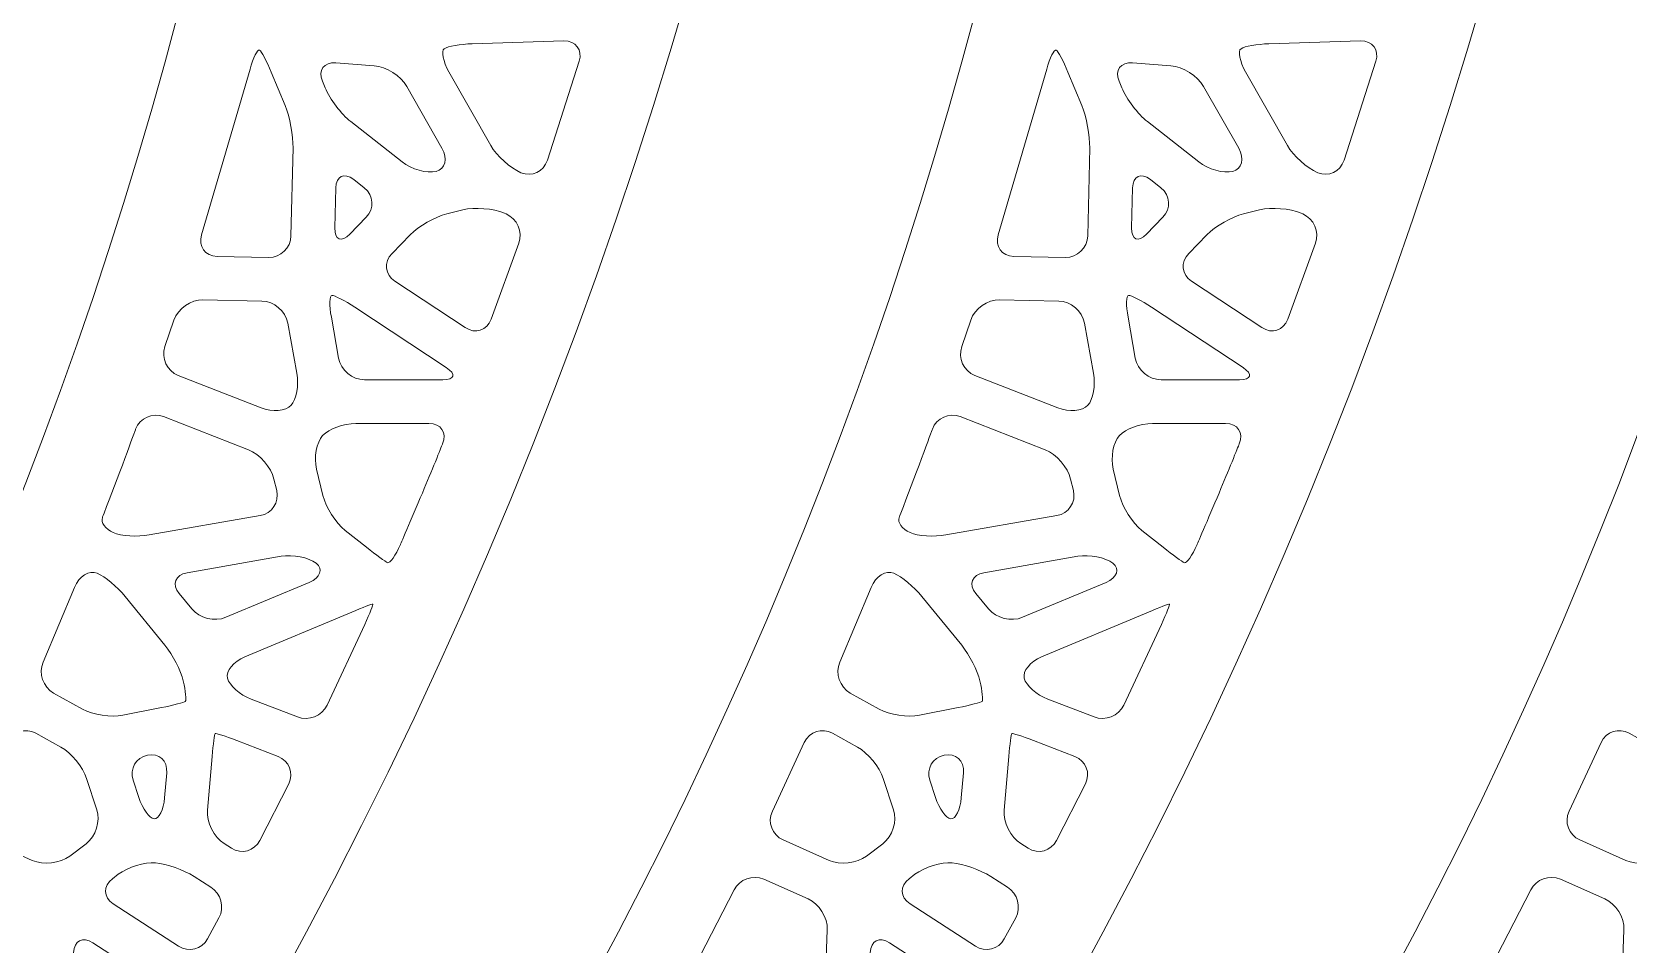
# Model space of a CAD drawing. Header units: inches. Extents: x 8 to 818, y -635 to -10.
# Drawn here: x 501.2 to 604.1, y -298 to -239.2 of the extents above; entities that cross this region are included whole.
import ezdxf

# ---------------------------------------------------------------- set-up
doc = ezdxf.new("R2010")
doc.units = ezdxf.units.IN
doc.header["$MEASUREMENT"] = 0
doc.layers.add('Calque 1', color=7, linetype='Continuous')

# ---------------------------------------------------------------- blocks, each defined once
blk = doc.blocks.new('block 2')
at = {"layer": 'Calque 1', "color": 179, "lineweight": 5, "true_color": 0x262425}
blk.add_open_spline([(715.86, -64), (715.86, -64), (726.82, -66.29), (726.82, -66.29), (727.36, -66.4), (727.7, -66.93), (727.59, -67.48), (727.59, -67.48), (727.39, -68.45), (727.39, -68.45), (727.27, -68.99), (726.74, -69.34), (726.2, -69.23), (726.2, -69.23), (717.2, -67.34), (717.2, -67.34), (769.2, -199.6), (711.01, -353.81), (579.16, -418.55), (579.16, -418.55), (584.06, -419.58), (584.06, -419.58), (584.61, -419.69), (584.95, -420.22), (584.84, -420.76), (584.84, -420.76), (584.63, -421.74), (584.63, -421.74), (584.52, -422.28), (583.99, -422.63), (583.45, -422.51), (583.45, -422.51), (574.72, -420.69), (574.72, -420.69), (571.92, -422), (569.1, -423.28), (566.24, -424.51), (562.3, -426.21), (560.36, -430.67), (561.85, -434.69), (561.85, -434.69), (561.9, -434.84), (561.9, -434.84), (563.44, -439), (568.05, -441.15), (572.21, -439.61), (738.97, -377.87), (817.84, -186.1), (744.29, -23.11), (739.77, -12.97), (726.88, -9.8), (716.32, -15.85), (716.32, -15.85), (716.32, -15.85), (716.32, -15.85), (705.75, -21.91), (701.37, -33.6), (705.82, -42.17), (709.52, -49.36), (712.86, -56.64), (715.86, -64)], degree=3, knots=[0, 0, 0, 0, 1, 1, 1, 2, 2, 2, 3, 3, 3, 4, 4, 4, 5, 5, 5, 6, 6, 6, 7, 7, 7, 8, 8, 8, 9, 9, 9, 10, 10, 10, 11, 11, 11, 12, 12, 12, 13, 13, 13, 14, 14, 14, 15, 15, 15, 16, 16, 16, 17, 17, 17, 18, 18, 18, 19, 19, 19, 20, 20, 20, 20], dxfattribs=at)
blk = doc.blocks.new('block 3')
at = {"layer": 'Calque 1', "color": 179, "lineweight": 5, "true_color": 0x262425}
blk.add_open_spline([(659.05, -64), (659.05, -64), (670, -66.29), (670, -66.29), (670.54, -66.4), (670.89, -66.93), (670.77, -67.48), (670.77, -67.48), (670.57, -68.45), (670.57, -68.45), (670.46, -68.99), (669.93, -69.34), (669.38, -69.23), (669.38, -69.23), (660.39, -67.34), (660.39, -67.34), (712.38, -199.6), (654.19, -353.81), (522.35, -418.55), (522.35, -418.55), (527.25, -419.58), (527.25, -419.58), (527.79, -419.69), (528.13, -420.22), (528.02, -420.76), (528.02, -420.76), (527.82, -421.74), (527.82, -421.74), (527.7, -422.28), (527.17, -422.63), (526.63, -422.51), (526.63, -422.51), (517.9, -420.69), (517.9, -420.69), (515.1, -422), (512.28, -423.28), (509.42, -424.51), (505.49, -426.21), (503.55, -430.67), (505.03, -434.69), (505.03, -434.69), (505.09, -434.84), (505.09, -434.84), (506.62, -439), (511.23, -441.15), (515.39, -439.61), (682.15, -377.87), (761.02, -186.1), (687.47, -23.11), (682.95, -12.97), (670.06, -9.8), (659.51, -15.85), (659.51, -15.85), (659.51, -15.85), (659.51, -15.85), (648.93, -21.91), (644.56, -33.6), (649, -42.17), (652.7, -49.36), (656.04, -56.64), (659.05, -64)], degree=3, knots=[0, 0, 0, 0, 1, 1, 1, 2, 2, 2, 3, 3, 3, 4, 4, 4, 5, 5, 5, 6, 6, 6, 7, 7, 7, 8, 8, 8, 9, 9, 9, 10, 10, 10, 11, 11, 11, 12, 12, 12, 13, 13, 13, 14, 14, 14, 15, 15, 15, 16, 16, 16, 17, 17, 17, 18, 18, 18, 19, 19, 19, 20, 20, 20, 20], dxfattribs=at)
blk = doc.blocks.new('block 4')
at = {"layer": 'Calque 1', "color": 179, "lineweight": 5, "true_color": 0x262425}
for points, knots in [([(602.23, -64), (602.23, -64), (613.18, -66.29), (613.18, -66.29), (613.72, -66.4), (614.07, -66.93), (613.96, -67.48), (613.96, -67.48), (613.75, -68.45), (613.75, -68.45), (613.64, -68.99), (613.11, -69.34), (612.57, -69.23), (612.57, -69.23), (603.57, -67.34), (603.57, -67.34), (655.56, -199.6), (597.38, -353.81), (465.53, -418.55), (465.53, -418.55), (470.43, -419.58), (470.43, -419.58), (470.97, -419.69), (471.32, -420.22), (471.2, -420.76), (471.2, -420.76), (471, -421.74), (471, -421.74), (470.89, -422.28), (470.36, -422.63), (469.82, -422.51), (469.82, -422.51), (461.08, -420.69), (461.08, -420.69), (458.29, -422), (455.46, -423.28), (452.6, -424.51), (448.67, -426.21), (446.73, -430.67), (448.21, -434.69), (448.21, -434.69), (448.27, -434.84), (448.27, -434.84), (449.8, -439), (454.42, -441.15), (458.57, -439.61), (625.34, -377.87), (704.2, -186.1), (630.65, -23.11), (626.13, -12.97), (613.24, -9.8), (602.69, -15.85), (602.69, -15.85), (602.69, -15.85), (602.69, -15.85), (592.11, -21.91), (587.74, -33.6), (592.19, -42.17), (595.88, -49.36), (599.22, -56.64), (602.23, -64)], [0, 0, 0, 0, 1, 1, 1, 2, 2, 2, 3, 3, 3, 4, 4, 4, 5, 5, 5, 6, 6, 6, 7, 7, 7, 8, 8, 8, 9, 9, 9, 10, 10, 10, 11, 11, 11, 12, 12, 12, 13, 13, 13, 14, 14, 14, 15, 15, 15, 16, 16, 16, 17, 17, 17, 18, 18, 18, 19, 19, 19, 20, 20, 20, 20]), ([(605.73, -285.3), (606.4, -285.67), (607.16, -286.58), (607.4, -287.32), (607.4, -287.32), (608.06, -289.34), (608.06, -289.34), (608.3, -290.08), (607.99, -291.06), (607.37, -291.53), (607.37, -291.53), (606.32, -292.32), (606.32, -292.32), (605.7, -292.79), (604.61, -292.91), (603.9, -292.6), (603.9, -292.6), (600.94, -291.28), (600.94, -291.28), (600.23, -290.97), (599.92, -290.14), (600.25, -289.44), (600.25, -289.44), (602.31, -285.01), (602.31, -285.01), (602.63, -284.3), (603.45, -284.03), (604.13, -284.41), (604.13, -284.41), (605.73, -285.3), (605.73, -285.3)], [0, 0, 0, 0, 1, 1, 1, 2, 2, 2, 3, 3, 3, 4, 4, 4, 5, 5, 5, 6, 6, 6, 7, 7, 7, 8, 8, 8, 9, 9, 9, 10, 10, 10, 10]), ([(602.55, -295.09), (603.26, -295.4), (603.82, -296.29), (603.79, -297.07), (603.79, -297.07), (603.61, -301.98), (603.61, -301.98), (603.58, -302.75), (602.93, -303.33), (602.16, -303.26), (602.16, -303.26), (596.71, -302.77), (596.71, -302.77), (595.94, -302.7), (594.98, -302.52), (594.57, -302.38), (594.17, -302.24), (594.14, -301.57), (594.5, -300.88), (594.5, -300.88), (597.78, -294.51), (597.78, -294.51), (598.12, -293.82), (598.99, -293.51), (599.7, -293.82), (599.7, -293.82), (602.55, -295.09), (602.55, -295.09)], [0, 0, 0, 0, 1, 1, 1, 2, 2, 2, 3, 3, 3, 4, 4, 4, 5, 5, 5, 6, 6, 6, 7, 7, 7, 8, 8, 8, 9, 9, 9, 9])]:
    blk.add_open_spline(points, degree=3, knots=knots, dxfattribs=at)
blk = doc.blocks.new('block 5')
at = {"layer": 'Calque 1', "color": 179, "lineweight": 5, "true_color": 0x262425}
for points, knots in [([(550.89, -64), (550.89, -64), (561.84, -66.29), (561.84, -66.29), (562.38, -66.4), (562.73, -66.93), (562.62, -67.48), (562.62, -67.48), (562.41, -68.45), (562.41, -68.45), (562.3, -68.99), (561.77, -69.34), (561.23, -69.23), (561.23, -69.23), (552.23, -67.34), (552.23, -67.34), (604.22, -199.6), (546.04, -353.81), (414.19, -418.55), (414.19, -418.55), (419.09, -419.58), (419.09, -419.58), (419.63, -419.69), (419.98, -420.22), (419.86, -420.76), (419.86, -420.76), (419.66, -421.74), (419.66, -421.74), (419.55, -422.28), (419.02, -422.63), (418.48, -422.51), (418.48, -422.51), (409.74, -420.69), (409.74, -420.69), (406.95, -422), (404.12, -423.28), (401.26, -424.51), (397.33, -426.21), (395.39, -430.67), (396.87, -434.69), (396.87, -434.69), (396.93, -434.84), (396.93, -434.84), (398.46, -439), (403.08, -441.15), (407.23, -439.61), (574, -377.87), (652.86, -186.1), (579.31, -23.11), (574.8, -12.97), (561.9, -9.8), (551.35, -15.85), (551.35, -15.85), (551.35, -15.85), (551.35, -15.85), (540.78, -21.91), (536.4, -33.6), (540.85, -42.17), (544.54, -49.36), (547.89, -56.64), (550.89, -64)], [0, 0, 0, 0, 1, 1, 1, 2, 2, 2, 3, 3, 3, 4, 4, 4, 5, 5, 5, 6, 6, 6, 7, 7, 7, 8, 8, 8, 9, 9, 9, 10, 10, 10, 11, 11, 11, 12, 12, 12, 13, 13, 13, 14, 14, 14, 15, 15, 15, 16, 16, 16, 17, 17, 17, 18, 18, 18, 19, 19, 19, 20, 20, 20, 20]), ([(567.2, -240.39), (567.32, -240.46), (567.66, -241.1), (567.96, -241.82), (567.96, -241.82), (568.85, -243.97), (568.85, -243.97), (569.15, -244.69), (569.38, -245.91), (569.36, -246.69), (569.36, -246.69), (569.23, -252.36), (569.23, -252.36), (569.21, -253.14), (568.56, -253.76), (567.79, -253.75), (567.79, -253.75), (564.47, -253.68), (564.47, -253.68), (563.69, -253.66), (563.24, -253.04), (563.47, -252.3), (563.47, -252.3), (566.59, -241.63), (566.59, -241.63), (566.8, -240.88), (567.07, -240.33), (567.2, -240.39)], [0, 0, 0, 0, 1, 1, 1, 2, 2, 2, 3, 3, 3, 4, 4, 4, 5, 5, 5, 6, 6, 6, 7, 7, 7, 8, 8, 8, 9, 9, 9, 9]), ([(586.81, -239.8), (587.58, -239.78), (588.03, -240.37), (587.8, -241.11), (587.8, -241.11), (585.75, -247.49), (585.75, -247.49), (585.5, -248.23), (584.74, -248.59), (584.05, -248.29), (583.36, -248), (582.48, -247.2), (582.1, -246.53), (582.1, -246.53), (579.41, -241.8), (579.41, -241.8), (579.03, -241.13), (578.89, -240.45), (579.11, -240.3), (579.33, -240.15), (580.14, -240.01), (580.91, -239.98), (580.91, -239.98), (586.81, -239.8), (586.81, -239.8)], [0, 0, 0, 0, 1, 1, 1, 2, 2, 2, 3, 3, 3, 4, 4, 4, 5, 5, 5, 6, 6, 6, 7, 7, 7, 8, 8, 8, 8]), ([(574.58, -241.4), (575.36, -241.45), (576.31, -242.05), (576.69, -242.73), (576.69, -242.73), (578.96, -246.71), (578.96, -246.71), (579.34, -247.39), (579.17, -248.06), (578.58, -248.21), (577.99, -248.35), (577, -248.08), (576.39, -247.6), (576.39, -247.6), (573.08, -245), (573.08, -245), (572.47, -244.52), (571.73, -243.54), (571.43, -242.82), (571.43, -242.82), (571.26, -242.4), (571.26, -242.4), (570.96, -241.69), (571.35, -241.15), (572.12, -241.21), (572.12, -241.21), (574.58, -241.4), (574.58, -241.4)], [0, 0, 0, 0, 1, 1, 1, 2, 2, 2, 3, 3, 3, 4, 4, 4, 5, 5, 5, 6, 6, 6, 7, 7, 7, 8, 8, 8, 9, 9, 9, 9]), ([(573.95, -249.27), (574.56, -249.75), (574.62, -250.6), (574.08, -251.16), (574.08, -251.16), (573.02, -252.25), (573.02, -252.25), (572.47, -252.81), (572.05, -252.63), (572.06, -251.85), (572.06, -251.85), (572.12, -249.27), (572.12, -249.27), (572.14, -248.5), (572.66, -248.25), (573.27, -248.73), (573.27, -248.73), (573.95, -249.27), (573.95, -249.27)], [0, 0, 0, 0, 1, 1, 1, 2, 2, 2, 3, 3, 3, 4, 4, 4, 5, 5, 5, 6, 6, 6, 6]), ([(583.09, -250.95), (583.8, -251.25), (584.17, -252.1), (583.91, -252.83), (583.91, -252.83), (582.12, -257.73), (582.12, -257.73), (581.85, -258.46), (581.1, -258.7), (580.46, -258.27), (580.46, -258.27), (575.93, -255.29), (575.93, -255.29), (575.28, -254.86), (575.2, -254.06), (575.74, -253.5), (575.74, -253.5), (576.91, -252.29), (576.91, -252.29), (577.46, -251.73), (578.52, -251.13), (579.27, -250.94), (579.27, -250.94), (580.31, -250.68), (580.31, -250.68), (581.07, -250.5), (582.27, -250.6), (582.98, -250.9), (582.98, -250.9), (583.09, -250.95), (583.09, -250.95)], [0, 0, 0, 0, 1, 1, 1, 2, 2, 2, 3, 3, 3, 4, 4, 4, 5, 5, 5, 6, 6, 6, 7, 7, 7, 8, 8, 8, 9, 9, 9, 10, 10, 10, 10]), ([(567.36, -256.56), (568.14, -256.58), (568.89, -257.21), (569.02, -257.98), (569.02, -257.98), (569.61, -261.21), (569.61, -261.21), (569.74, -261.98), (569.58, -262.9), (569.24, -263.28), (568.89, -263.65), (568.02, -263.72), (567.3, -263.44), (567.3, -263.44), (561.96, -261.35), (561.96, -261.35), (561.24, -261.07), (560.86, -260.24), (561.11, -259.5), (561.11, -259.5), (561.69, -257.79), (561.69, -257.79), (561.94, -257.05), (562.78, -256.46), (563.55, -256.48), (563.55, -256.48), (567.36, -256.56), (567.36, -256.56)], [0, 0, 0, 0, 1, 1, 1, 2, 2, 2, 3, 3, 3, 4, 4, 4, 5, 5, 5, 6, 6, 6, 7, 7, 7, 8, 8, 8, 9, 9, 9, 9]), ([(579.24, -260.85), (579.89, -261.28), (579.78, -261.63), (579.01, -261.63), (579.01, -261.63), (573.96, -261.63), (573.96, -261.63), (573.18, -261.63), (572.44, -261), (572.3, -260.24), (572.3, -260.24), (571.83, -257.61), (571.83, -257.61), (571.69, -256.84), (571.71, -256.21), (571.87, -256.2), (572.03, -256.19), (572.7, -256.53), (573.34, -256.96), (573.34, -256.96), (579.24, -260.85), (579.24, -260.85)], [0, 0, 0, 0, 1, 1, 1, 2, 2, 2, 3, 3, 3, 4, 4, 4, 5, 5, 5, 6, 6, 6, 7, 7, 7, 7]), ([(566.49, -266.15), (567.21, -266.43), (567.95, -267.28), (568.13, -268.03), (568.13, -268.03), (568.31, -268.77), (568.31, -268.77), (568.49, -269.52), (568.01, -270.25), (567.25, -270.38), (567.25, -270.38), (560.09, -271.63), (560.09, -271.63), (559.33, -271.77), (558.29, -271.7), (557.78, -271.48), (557.27, -271.26), (556.96, -270.82), (557.08, -270.51), (557.08, -270.51), (557.08, -270.51), (557.19, -270.22), (558.03, -268.06), (559.22, -264.82), (559.22, -264.82), (559.49, -264.1), (560.3, -263.73), (561.02, -264.01), (561.02, -264.01), (566.49, -266.15), (566.49, -266.15)], [0, 0, 0, 0, 1, 1, 1, 2, 2, 2, 3, 3, 3, 4, 4, 4, 5, 5, 5, 6, 6, 6, 7, 7, 7, 8, 8, 8, 9, 9, 9, 10, 10, 10, 10]), ([(578.12, -264.45), (578.89, -264.45), (579.29, -265.04), (579, -265.76), (579, -265.76), (578.38, -267.3), (577.82, -268.64), (577.16, -270.22), (576.28, -272.24), (576.28, -272.24), (575.97, -272.95), (575.6, -273.48), (575.46, -273.42), (575.32, -273.36), (574.71, -272.91), (574.1, -272.43), (574.1, -272.43), (572.72, -271.34), (572.72, -271.34), (572.11, -270.86), (571.47, -269.85), (571.29, -269.1), (571.29, -269.1), (570.88, -267.39), (570.88, -267.39), (570.7, -266.64), (570.87, -265.67), (571.27, -265.23), (571.66, -264.8), (572.62, -264.45), (573.4, -264.45), (573.4, -264.45), (578.12, -264.45), (578.12, -264.45)], [0, 0, 0, 0, 1, 1, 1, 2, 2, 2, 3, 3, 3, 4, 4, 4, 5, 5, 5, 6, 6, 6, 7, 7, 7, 8, 8, 8, 9, 9, 9, 10, 10, 10, 11, 11, 11, 11]), ([(570.85, -273.46), (571.32, -273.83), (571.13, -274.39), (570.41, -274.69), (570.41, -274.69), (565.03, -276.94), (565.03, -276.94), (564.31, -277.24), (563.33, -277), (562.84, -276.4), (562.84, -276.4), (562.03, -275.41), (562.03, -275.41), (561.54, -274.81), (561.77, -274.21), (562.53, -274.07), (562.53, -274.07), (568.59, -273.01), (568.59, -273.01), (569.35, -272.88), (570.37, -273.08), (570.85, -273.46)], [0, 0, 0, 0, 1, 1, 1, 2, 2, 2, 3, 3, 3, 4, 4, 4, 5, 5, 5, 6, 6, 6, 7, 7, 7, 7]), ([(556.73, -274.1), (557.24, -274.32), (558.05, -274.99), (558.54, -275.59), (558.54, -275.59), (561.11, -278.74), (561.11, -278.74), (561.6, -279.35), (562.13, -280.38), (562.28, -281.04), (562.44, -281.69), (562.5, -282.29), (562.42, -282.36), (562.34, -282.42), (561.65, -282.6), (560.89, -282.76), (560.89, -282.76), (558.4, -283.25), (558.4, -283.25), (557.64, -283.41), (556.47, -283.22), (555.79, -282.85), (555.79, -282.85), (553.93, -281.82), (553.93, -281.82), (553.25, -281.44), (552.95, -280.55), (553.25, -279.84), (553.25, -279.84), (555.28, -275.01), (555.28, -275.01), (555.57, -274.29), (556.23, -273.88), (556.73, -274.1)], [0, 0, 0, 0, 1, 1, 1, 2, 2, 2, 3, 3, 3, 4, 4, 4, 5, 5, 5, 6, 6, 6, 7, 7, 7, 8, 8, 8, 9, 9, 9, 10, 10, 10, 11, 11, 11, 11]), ([(574.51, -276.09), (574.54, -276.1), (574.31, -276.69), (573.98, -277.4), (573.98, -277.4), (571.56, -282.59), (571.56, -282.59), (571.23, -283.29), (570.36, -283.64), (569.64, -283.36), (569.64, -283.36), (566.66, -282.21), (566.66, -282.21), (565.93, -281.93), (565.25, -281.33), (565.14, -280.87), (565.03, -280.41), (565.53, -279.79), (566.25, -279.49), (566.25, -279.49), (573.14, -276.6), (573.14, -276.6), (573.86, -276.3), (574.47, -276.07), (574.51, -276.09)], [0, 0, 0, 0, 1, 1, 1, 2, 2, 2, 3, 3, 3, 4, 4, 4, 5, 5, 5, 6, 6, 6, 7, 7, 7, 8, 8, 8, 8]), ([(554.39, -285.3), (555.06, -285.67), (555.82, -286.58), (556.06, -287.32), (556.06, -287.32), (556.72, -289.34), (556.72, -289.34), (556.96, -290.08), (556.65, -291.06), (556.03, -291.53), (556.03, -291.53), (554.98, -292.32), (554.98, -292.32), (554.36, -292.79), (553.27, -292.91), (552.56, -292.6), (552.56, -292.6), (549.6, -291.28), (549.6, -291.28), (548.89, -290.97), (548.58, -290.14), (548.91, -289.44), (548.91, -289.44), (550.97, -285.01), (550.97, -285.01), (551.29, -284.3), (552.11, -284.03), (552.79, -284.41), (552.79, -284.41), (554.39, -285.3), (554.39, -285.3)], [0, 0, 0, 0, 1, 1, 1, 2, 2, 2, 3, 3, 3, 4, 4, 4, 5, 5, 5, 6, 6, 6, 7, 7, 7, 8, 8, 8, 9, 9, 9, 10, 10, 10, 10]), ([(568.4, -285.91), (569.12, -286.18), (569.43, -286.98), (569.08, -287.67), (569.08, -287.67), (567.23, -291.31), (567.23, -291.31), (566.87, -292), (566.04, -292.23), (565.39, -291.82), (565.39, -291.82), (564.92, -291.52), (564.92, -291.52), (564.27, -291.11), (563.78, -290.14), (563.85, -289.36), (563.85, -289.36), (564.15, -285.9), (564.15, -285.9), (564.21, -285.12), (564.3, -284.46), (564.34, -284.43), (564.38, -284.4), (565, -284.6), (565.73, -284.88), (565.73, -284.88), (568.4, -285.91), (568.4, -285.91)], [0, 0, 0, 0, 1, 1, 1, 2, 2, 2, 3, 3, 3, 4, 4, 4, 5, 5, 5, 6, 6, 6, 7, 7, 7, 8, 8, 8, 9, 9, 9, 9]), ([(561.08, -288.57), (561.02, -289.34), (560.72, -289.95), (560.41, -289.93), (560.11, -289.9), (559.66, -289.27), (559.42, -288.54), (559.42, -288.54), (559.06, -287.43), (559.06, -287.43), (558.82, -286.69), (559.24, -285.97), (559.98, -285.82), (560.73, -285.67), (561.29, -286.18), (561.22, -286.95), (561.22, -286.95), (561.08, -288.57), (561.08, -288.57)], [0, 0, 0, 0, 1, 1, 1, 2, 2, 2, 3, 3, 3, 4, 4, 4, 5, 5, 5, 6, 6, 6, 6]), ([(560.5, -292.77), (561.21, -292.83), (562.32, -293.22), (562.98, -293.63), (562.98, -293.63), (564.06, -294.32), (564.06, -294.32), (564.72, -294.73), (564.96, -295.63), (564.59, -296.31), (564.59, -296.31), (563.85, -297.66), (563.85, -297.66), (563.48, -298.34), (562.64, -298.55), (561.99, -298.13), (561.99, -298.13), (557.78, -295.4), (557.78, -295.4), (557.13, -294.98), (557.11, -294.25), (557.73, -293.78), (557.73, -293.78), (558.1, -293.5), (558.1, -293.5), (558.72, -293.04), (559.8, -292.7), (560.5, -292.77)], [0, 0, 0, 0, 1, 1, 1, 2, 2, 2, 3, 3, 3, 4, 4, 4, 5, 5, 5, 6, 6, 6, 7, 7, 7, 8, 8, 8, 9, 9, 9, 9]), ([(551.21, -295.09), (551.92, -295.4), (552.48, -296.29), (552.45, -297.07), (552.45, -297.07), (552.27, -301.98), (552.27, -301.98), (552.24, -302.75), (551.59, -303.33), (550.82, -303.26), (550.82, -303.26), (545.37, -302.77), (545.37, -302.77), (544.6, -302.7), (543.64, -302.52), (543.23, -302.38), (542.83, -302.24), (542.8, -301.57), (543.16, -300.88), (543.16, -300.88), (546.44, -294.51), (546.44, -294.51), (546.78, -293.82), (547.65, -293.51), (548.36, -293.82), (548.36, -293.82), (551.21, -295.09), (551.21, -295.09)], [0, 0, 0, 0, 1, 1, 1, 2, 2, 2, 3, 3, 3, 4, 4, 4, 5, 5, 5, 6, 6, 6, 7, 7, 7, 8, 8, 8, 9, 9, 9, 9]), ([(560.61, -300.6), (561.26, -301.02), (561.48, -301.92), (561.09, -302.59), (561.09, -302.59), (559.32, -305.65), (559.32, -305.65), (558.93, -306.32), (558.09, -306.49), (557.47, -306.03), (557.47, -306.03), (556.15, -305.07), (556.15, -305.07), (555.53, -304.61), (555.04, -303.6), (555.07, -302.82), (555.07, -302.82), (555.22, -298.55), (555.22, -298.55), (555.25, -297.77), (555.81, -297.48), (556.46, -297.91), (556.46, -297.91), (560.61, -300.6), (560.61, -300.6)], [0, 0, 0, 0, 1, 1, 1, 2, 2, 2, 3, 3, 3, 4, 4, 4, 5, 5, 5, 6, 6, 6, 7, 7, 7, 8, 8, 8, 8])]:
    blk.add_open_spline(points, degree=3, knots=knots, dxfattribs=at)
blk = doc.blocks.new('block 6')
at = {"layer": 'Calque 1', "color": 179, "lineweight": 5, "true_color": 0x262425}
for points, knots in [([(499.55, -64), (499.55, -64), (510.5, -66.29), (510.5, -66.29), (511.04, -66.4), (511.39, -66.93), (511.28, -67.48), (511.28, -67.48), (511.07, -68.45), (511.07, -68.45), (510.96, -68.99), (510.43, -69.34), (509.89, -69.23), (509.89, -69.23), (500.89, -67.34), (500.89, -67.34), (552.88, -199.6), (494.7, -353.81), (362.85, -418.55), (362.85, -418.55), (367.75, -419.58), (367.75, -419.58), (368.29, -419.69), (368.64, -420.22), (368.52, -420.76), (368.52, -420.76), (368.32, -421.74), (368.32, -421.74), (368.21, -422.28), (367.68, -422.63), (367.14, -422.51), (367.14, -422.51), (358.4, -420.69), (358.4, -420.69), (355.61, -422), (352.78, -423.28), (349.92, -424.51), (345.99, -426.21), (344.05, -430.67), (345.53, -434.69), (345.53, -434.69), (345.59, -434.84), (345.59, -434.84), (347.12, -439), (351.74, -441.15), (355.89, -439.61), (522.66, -377.87), (601.52, -186.1), (527.97, -23.11), (523.46, -12.97), (510.56, -9.8), (500.01, -15.85), (500.01, -15.85), (500.01, -15.85), (500.01, -15.85), (489.44, -21.91), (485.06, -33.6), (489.51, -42.17), (493.2, -49.36), (496.55, -56.64), (499.55, -64)], [0, 0, 0, 0, 1, 1, 1, 2, 2, 2, 3, 3, 3, 4, 4, 4, 5, 5, 5, 6, 6, 6, 7, 7, 7, 8, 8, 8, 9, 9, 9, 10, 10, 10, 11, 11, 11, 12, 12, 12, 13, 13, 13, 14, 14, 14, 15, 15, 15, 16, 16, 16, 17, 17, 17, 18, 18, 18, 19, 19, 19, 20, 20, 20, 20]), ([(515.86, -240.39), (515.98, -240.46), (516.32, -241.1), (516.62, -241.82), (516.62, -241.82), (517.51, -243.97), (517.51, -243.97), (517.81, -244.69), (518.04, -245.91), (518.02, -246.69), (518.02, -246.69), (517.89, -252.36), (517.89, -252.36), (517.87, -253.14), (517.22, -253.76), (516.45, -253.75), (516.45, -253.75), (513.13, -253.68), (513.13, -253.68), (512.35, -253.66), (511.9, -253.04), (512.13, -252.3), (512.13, -252.3), (515.25, -241.63), (515.25, -241.63), (515.46, -240.88), (515.73, -240.33), (515.86, -240.39)], [0, 0, 0, 0, 1, 1, 1, 2, 2, 2, 3, 3, 3, 4, 4, 4, 5, 5, 5, 6, 6, 6, 7, 7, 7, 8, 8, 8, 9, 9, 9, 9]), ([(535.47, -239.8), (536.24, -239.78), (536.69, -240.37), (536.46, -241.11), (536.46, -241.11), (534.41, -247.49), (534.41, -247.49), (534.16, -248.23), (533.4, -248.59), (532.71, -248.29), (532.02, -248), (531.14, -247.2), (530.76, -246.53), (530.76, -246.53), (528.07, -241.8), (528.07, -241.8), (527.69, -241.13), (527.55, -240.45), (527.77, -240.3), (527.99, -240.15), (528.8, -240.01), (529.57, -239.98), (529.57, -239.98), (535.47, -239.8), (535.47, -239.8)], [0, 0, 0, 0, 1, 1, 1, 2, 2, 2, 3, 3, 3, 4, 4, 4, 5, 5, 5, 6, 6, 6, 7, 7, 7, 8, 8, 8, 8]), ([(523.25, -241.4), (524.02, -241.45), (524.97, -242.05), (525.35, -242.73), (525.35, -242.73), (527.62, -246.71), (527.62, -246.71), (528, -247.39), (527.83, -248.06), (527.24, -248.21), (526.65, -248.35), (525.66, -248.08), (525.05, -247.6), (525.05, -247.6), (521.74, -245), (521.74, -245), (521.13, -244.52), (520.39, -243.54), (520.09, -242.82), (520.09, -242.82), (519.92, -242.4), (519.92, -242.4), (519.62, -241.69), (520.01, -241.15), (520.78, -241.21), (520.78, -241.21), (523.25, -241.4), (523.25, -241.4)], [0, 0, 0, 0, 1, 1, 1, 2, 2, 2, 3, 3, 3, 4, 4, 4, 5, 5, 5, 6, 6, 6, 7, 7, 7, 8, 8, 8, 9, 9, 9, 9]), ([(522.61, -249.27), (523.22, -249.75), (523.28, -250.6), (522.74, -251.16), (522.74, -251.16), (521.68, -252.25), (521.68, -252.25), (521.13, -252.81), (520.71, -252.63), (520.72, -251.85), (520.72, -251.85), (520.78, -249.27), (520.78, -249.27), (520.8, -248.5), (521.32, -248.25), (521.93, -248.73), (521.93, -248.73), (522.61, -249.27), (522.61, -249.27)], [0, 0, 0, 0, 1, 1, 1, 2, 2, 2, 3, 3, 3, 4, 4, 4, 5, 5, 5, 6, 6, 6, 6]), ([(531.75, -250.95), (532.46, -251.25), (532.83, -252.1), (532.57, -252.83), (532.57, -252.83), (530.79, -257.73), (530.79, -257.73), (530.51, -258.46), (529.76, -258.7), (529.12, -258.27), (529.12, -258.27), (524.59, -255.29), (524.59, -255.29), (523.94, -254.86), (523.86, -254.06), (524.4, -253.5), (524.4, -253.5), (525.57, -252.29), (525.57, -252.29), (526.12, -251.73), (527.18, -251.13), (527.93, -250.94), (527.93, -250.94), (528.97, -250.68), (528.97, -250.68), (529.73, -250.5), (530.93, -250.6), (531.64, -250.9), (531.64, -250.9), (531.75, -250.95), (531.75, -250.95)], [0, 0, 0, 0, 1, 1, 1, 2, 2, 2, 3, 3, 3, 4, 4, 4, 5, 5, 5, 6, 6, 6, 7, 7, 7, 8, 8, 8, 9, 9, 9, 10, 10, 10, 10]), ([(516.02, -256.56), (516.8, -256.58), (517.55, -257.21), (517.68, -257.98), (517.68, -257.98), (518.27, -261.21), (518.27, -261.21), (518.4, -261.98), (518.24, -262.9), (517.9, -263.28), (517.56, -263.65), (516.68, -263.72), (515.96, -263.44), (515.96, -263.44), (510.62, -261.35), (510.62, -261.35), (509.9, -261.07), (509.52, -260.24), (509.77, -259.5), (509.77, -259.5), (510.35, -257.79), (510.35, -257.79), (510.6, -257.05), (511.44, -256.46), (512.21, -256.48), (512.21, -256.48), (516.02, -256.56), (516.02, -256.56)], [0, 0, 0, 0, 1, 1, 1, 2, 2, 2, 3, 3, 3, 4, 4, 4, 5, 5, 5, 6, 6, 6, 7, 7, 7, 8, 8, 8, 9, 9, 9, 9]), ([(527.9, -260.85), (528.55, -261.28), (528.44, -261.63), (527.67, -261.63), (527.67, -261.63), (522.62, -261.63), (522.62, -261.63), (521.84, -261.63), (521.1, -261), (520.96, -260.24), (520.96, -260.24), (520.49, -257.61), (520.49, -257.61), (520.35, -256.84), (520.37, -256.21), (520.53, -256.2), (520.69, -256.19), (521.36, -256.53), (522, -256.96), (522, -256.96), (527.9, -260.85), (527.9, -260.85)], [0, 0, 0, 0, 1, 1, 1, 2, 2, 2, 3, 3, 3, 4, 4, 4, 5, 5, 5, 6, 6, 6, 7, 7, 7, 7]), ([(515.15, -266.15), (515.87, -266.43), (516.61, -267.28), (516.79, -268.03), (516.79, -268.03), (516.97, -268.77), (516.97, -268.77), (517.15, -269.52), (516.67, -270.25), (515.91, -270.38), (515.91, -270.38), (508.75, -271.63), (508.75, -271.63), (507.99, -271.77), (506.95, -271.7), (506.44, -271.48), (505.93, -271.26), (505.62, -270.82), (505.74, -270.51), (505.74, -270.51), (505.74, -270.51), (505.85, -270.22), (506.69, -268.06), (507.88, -264.82), (507.88, -264.82), (508.15, -264.1), (508.96, -263.73), (509.68, -264.01), (509.68, -264.01), (515.15, -266.15), (515.15, -266.15)], [0, 0, 0, 0, 1, 1, 1, 2, 2, 2, 3, 3, 3, 4, 4, 4, 5, 5, 5, 6, 6, 6, 7, 7, 7, 8, 8, 8, 9, 9, 9, 10, 10, 10, 10]), ([(526.78, -264.45), (527.55, -264.45), (527.95, -265.04), (527.66, -265.76), (527.66, -265.76), (527.04, -267.3), (526.48, -268.64), (525.82, -270.22), (524.94, -272.24), (524.94, -272.24), (524.63, -272.95), (524.26, -273.48), (524.12, -273.42), (523.98, -273.36), (523.37, -272.91), (522.76, -272.43), (522.76, -272.43), (521.38, -271.34), (521.38, -271.34), (520.78, -270.86), (520.13, -269.85), (519.95, -269.1), (519.95, -269.1), (519.54, -267.39), (519.54, -267.39), (519.36, -266.64), (519.53, -265.67), (519.93, -265.23), (520.33, -264.8), (521.28, -264.45), (522.06, -264.45), (522.06, -264.45), (526.78, -264.45), (526.78, -264.45)], [0, 0, 0, 0, 1, 1, 1, 2, 2, 2, 3, 3, 3, 4, 4, 4, 5, 5, 5, 6, 6, 6, 7, 7, 7, 8, 8, 8, 9, 9, 9, 10, 10, 10, 11, 11, 11, 11]), ([(519.51, -273.46), (519.98, -273.83), (519.79, -274.39), (519.07, -274.69), (519.07, -274.69), (513.69, -276.94), (513.69, -276.94), (512.97, -277.24), (511.99, -277), (511.5, -276.4), (511.5, -276.4), (510.69, -275.41), (510.69, -275.41), (510.2, -274.81), (510.43, -274.21), (511.19, -274.07), (511.19, -274.07), (517.25, -273.01), (517.25, -273.01), (518.01, -272.88), (519.03, -273.08), (519.51, -273.46)], [0, 0, 0, 0, 1, 1, 1, 2, 2, 2, 3, 3, 3, 4, 4, 4, 5, 5, 5, 6, 6, 6, 7, 7, 7, 7]), ([(505.39, -274.1), (505.9, -274.32), (506.71, -274.99), (507.2, -275.59), (507.2, -275.59), (509.77, -278.74), (509.77, -278.74), (510.26, -279.35), (510.79, -280.38), (510.94, -281.04), (511.1, -281.69), (511.16, -282.29), (511.08, -282.36), (511, -282.42), (510.31, -282.6), (509.55, -282.76), (509.55, -282.76), (507.06, -283.25), (507.06, -283.25), (506.3, -283.41), (505.13, -283.22), (504.45, -282.85), (504.45, -282.85), (502.59, -281.82), (502.59, -281.82), (501.91, -281.44), (501.61, -280.55), (501.91, -279.84), (501.91, -279.84), (503.94, -275.01), (503.94, -275.01), (504.23, -274.29), (504.89, -273.88), (505.39, -274.1)], [0, 0, 0, 0, 1, 1, 1, 2, 2, 2, 3, 3, 3, 4, 4, 4, 5, 5, 5, 6, 6, 6, 7, 7, 7, 8, 8, 8, 9, 9, 9, 10, 10, 10, 11, 11, 11, 11]), ([(523.17, -276.09), (523.2, -276.1), (522.97, -276.69), (522.64, -277.4), (522.64, -277.4), (520.22, -282.59), (520.22, -282.59), (519.89, -283.29), (519.02, -283.64), (518.3, -283.36), (518.3, -283.36), (515.32, -282.21), (515.32, -282.21), (514.59, -281.93), (513.91, -281.33), (513.8, -280.87), (513.69, -280.41), (514.19, -279.79), (514.91, -279.49), (514.91, -279.49), (521.8, -276.6), (521.8, -276.6), (522.52, -276.3), (523.13, -276.07), (523.17, -276.09)], [0, 0, 0, 0, 1, 1, 1, 2, 2, 2, 3, 3, 3, 4, 4, 4, 5, 5, 5, 6, 6, 6, 7, 7, 7, 8, 8, 8, 8]), ([(503.05, -285.3), (503.73, -285.67), (504.48, -286.58), (504.72, -287.32), (504.72, -287.32), (505.38, -289.34), (505.38, -289.34), (505.62, -290.08), (505.31, -291.06), (504.69, -291.53), (504.69, -291.53), (503.64, -292.32), (503.64, -292.32), (503.02, -292.79), (501.93, -292.91), (501.22, -292.6), (501.22, -292.6), (498.26, -291.28), (498.26, -291.28), (497.55, -290.97), (497.24, -290.14), (497.57, -289.44), (497.57, -289.44), (499.63, -285.01), (499.63, -285.01), (499.95, -284.3), (500.77, -284.03), (501.45, -284.41), (501.45, -284.41), (503.05, -285.3), (503.05, -285.3)], [0, 0, 0, 0, 1, 1, 1, 2, 2, 2, 3, 3, 3, 4, 4, 4, 5, 5, 5, 6, 6, 6, 7, 7, 7, 8, 8, 8, 9, 9, 9, 10, 10, 10, 10]), ([(517.06, -285.91), (517.78, -286.18), (518.09, -286.98), (517.74, -287.67), (517.74, -287.67), (515.89, -291.31), (515.89, -291.31), (515.53, -292), (514.7, -292.23), (514.05, -291.82), (514.05, -291.82), (513.58, -291.52), (513.58, -291.52), (512.93, -291.11), (512.44, -290.14), (512.51, -289.36), (512.51, -289.36), (512.81, -285.9), (512.81, -285.9), (512.87, -285.12), (512.96, -284.46), (513, -284.43), (513.04, -284.4), (513.66, -284.6), (514.39, -284.88), (514.39, -284.88), (517.06, -285.91), (517.06, -285.91)], [0, 0, 0, 0, 1, 1, 1, 2, 2, 2, 3, 3, 3, 4, 4, 4, 5, 5, 5, 6, 6, 6, 7, 7, 7, 8, 8, 8, 9, 9, 9, 9]), ([(509.74, -288.57), (509.68, -289.34), (509.38, -289.95), (509.07, -289.93), (508.77, -289.9), (508.32, -289.27), (508.08, -288.54), (508.08, -288.54), (507.72, -287.43), (507.72, -287.43), (507.48, -286.69), (507.9, -285.97), (508.64, -285.82), (509.39, -285.67), (509.95, -286.18), (509.88, -286.95), (509.88, -286.95), (509.74, -288.57), (509.74, -288.57)], [0, 0, 0, 0, 1, 1, 1, 2, 2, 2, 3, 3, 3, 4, 4, 4, 5, 5, 5, 6, 6, 6, 6]), ([(509.16, -292.77), (509.87, -292.83), (510.98, -293.22), (511.64, -293.63), (511.64, -293.63), (512.72, -294.32), (512.72, -294.32), (513.38, -294.73), (513.62, -295.63), (513.25, -296.31), (513.25, -296.31), (512.51, -297.66), (512.51, -297.66), (512.14, -298.34), (511.3, -298.55), (510.65, -298.13), (510.65, -298.13), (506.44, -295.4), (506.44, -295.4), (505.79, -294.98), (505.77, -294.25), (506.39, -293.78), (506.39, -293.78), (506.76, -293.5), (506.76, -293.5), (507.38, -293.04), (508.46, -292.7), (509.16, -292.77)], [0, 0, 0, 0, 1, 1, 1, 2, 2, 2, 3, 3, 3, 4, 4, 4, 5, 5, 5, 6, 6, 6, 7, 7, 7, 8, 8, 8, 9, 9, 9, 9]), ([(509.27, -300.6), (509.92, -301.02), (510.14, -301.92), (509.75, -302.59), (509.75, -302.59), (507.98, -305.65), (507.98, -305.65), (507.59, -306.32), (506.76, -306.49), (506.13, -306.03), (506.13, -306.03), (504.81, -305.07), (504.81, -305.07), (504.19, -304.61), (503.7, -303.6), (503.73, -302.82), (503.73, -302.82), (503.88, -298.55), (503.88, -298.55), (503.91, -297.77), (504.47, -297.48), (505.12, -297.91), (505.12, -297.91), (509.27, -300.6), (509.27, -300.6)], [0, 0, 0, 0, 1, 1, 1, 2, 2, 2, 3, 3, 3, 4, 4, 4, 5, 5, 5, 6, 6, 6, 7, 7, 7, 8, 8, 8, 8])]:
    blk.add_open_spline(points, degree=3, knots=knots, dxfattribs=at)
blk = doc.blocks.new('block 7')
at = {"layer": 'Calque 1', "color": 179, "lineweight": 5, "true_color": 0x262425}
blk.add_open_spline([(448.21, -64), (448.21, -64), (459.16, -66.29), (459.16, -66.29), (459.7, -66.4), (460.05, -66.93), (459.94, -67.48), (459.94, -67.48), (459.73, -68.45), (459.73, -68.45), (459.62, -68.99), (459.09, -69.34), (458.55, -69.23), (458.55, -69.23), (449.55, -67.34), (449.55, -67.34), (501.54, -199.6), (443.36, -353.81), (311.51, -418.55), (311.51, -418.55), (316.41, -419.58), (316.41, -419.58), (316.95, -419.69), (317.3, -420.22), (317.18, -420.76), (317.18, -420.76), (316.98, -421.74), (316.98, -421.74), (316.87, -422.28), (316.34, -422.63), (315.8, -422.51), (315.8, -422.51), (307.06, -420.69), (307.06, -420.69), (304.27, -422), (301.44, -423.28), (298.59, -424.51), (294.65, -426.21), (292.71, -430.67), (294.19, -434.69), (294.19, -434.69), (294.25, -434.84), (294.25, -434.84), (295.78, -439), (300.4, -441.15), (304.55, -439.61), (471.32, -377.87), (550.18, -186.1), (476.63, -23.11), (472.12, -12.97), (459.22, -9.8), (448.67, -15.85), (448.67, -15.85), (448.67, -15.85), (448.67, -15.85), (438.1, -21.91), (433.72, -33.6), (438.17, -42.17), (441.86, -49.36), (445.21, -56.64), (448.21, -64)], degree=3, knots=[0, 0, 0, 0, 1, 1, 1, 2, 2, 2, 3, 3, 3, 4, 4, 4, 5, 5, 5, 6, 6, 6, 7, 7, 7, 8, 8, 8, 9, 9, 9, 10, 10, 10, 11, 11, 11, 12, 12, 12, 13, 13, 13, 14, 14, 14, 15, 15, 15, 16, 16, 16, 17, 17, 17, 18, 18, 18, 19, 19, 19, 20, 20, 20, 20], dxfattribs=at)

msp = doc.modelspace()

# ---------------------------------------------------------------- block references
at = {"layer": 'Calque 1'}
for name in ['block 7', 'block 6', 'block 5', 'block 4', 'block 3', 'block 2']:
    msp.add_blockref(name, (0, 0), dxfattribs=at)

doc.saveas('drawing.dxf')
